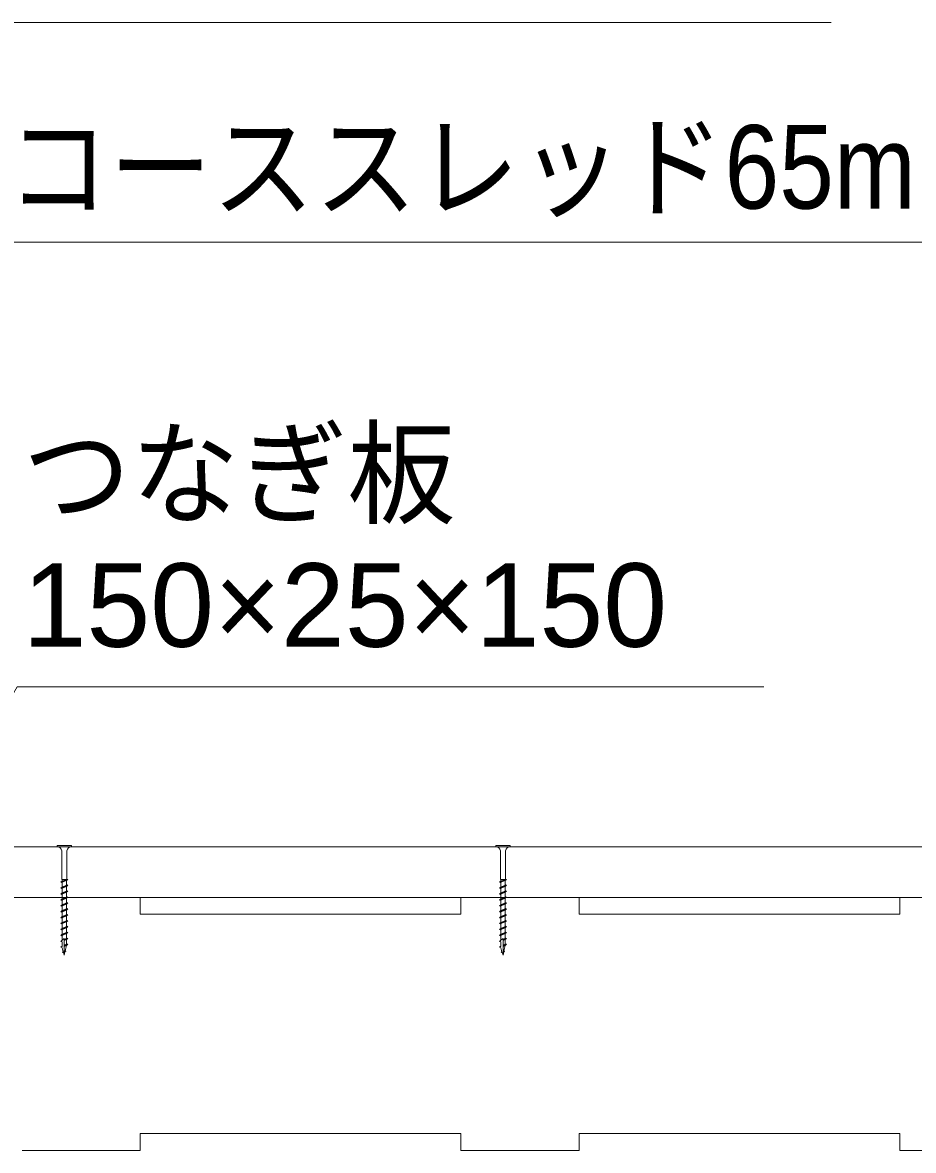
# Model space of a CAD drawing. Units: millimetres at full size, sheet at 1:30; details may follow other scales. Extents: x 300 to 12300, y 300 to 8610.
# Drawn here: x 9165 to 9693, y 4094 to 4763 of the extents above; entities that cross this region are included whole.
import ezdxf
from ezdxf.enums import TextEntityAlignment as Align

# ---------------------------------------------------------------- set-up
doc = ezdxf.new("R2010")
doc.units = ezdxf.units.MM
doc.header["$LTSCALE"] = 30
for name, color, linetype, lineweight in [('コーススレッド', 7, 'Continuous', 13), ('引出線', 7, 'Continuous', 13), ('根太材A', 7, 'Continuous', 18)]:
    doc.layers.add(name, color=color, linetype=linetype, lineweight=lineweight)
doc.layers.add('文字', color=7, linetype='Continuous')
doc.styles.add('ＭＳ Ｐゴシック', font='')
doc.styles.get('ＭＳ Ｐゴシック').set_extended_font_data('MS PGothic')

msp = doc.modelspace()

# ---------------------------------------------------------------- linework, layer by layer
at = {"layer": 'コーススレッド'}
for p, q in [((9193.86, 4274.77), (9185.46, 4274.77)), ((9185.46, 4274.77), (9185.46, 4274.07)), ((9193.86, 4274.07), (9185.46, 4274.07)), ((9193.86, 4274.77), (9193.86, 4274.07)), ((9453.86, 4274.77), (9445.46, 4274.77)), ((9445.46, 4274.77), (9445.46, 4274.07)), ((9453.86, 4274.07), (9445.46, 4274.07)), ((9453.86, 4274.77), (9453.86, 4274.07)), ((9188.16, 4271.77), (9188.16, 4254.77)), ((9191.16, 4271.77), (9191.16, 4254.77)), ((9448.16, 4271.77), (9448.16, 4254.77)), ((9451.16, 4271.77), (9451.16, 4254.77)), ((9191.76, 4254.77), (9187.56, 4253.02)), ((9187.56, 4253.02), (9188.41, 4253.68)), ((9187.56, 4253.02), (9188.41, 4252.67)), ((9191.76, 4254.77), (9188.16, 4254.77)), ((9188.16, 4254.77), (9188.41, 4254.23)), ((9191.16, 4254.77), (9188.41, 4253.68)), ((9188.41, 4254.23), (9188.41, 4253.68)), ((9190.91, 4254.09), (9188.41, 4253.05)), ((9188.41, 4253.05), (9188.41, 4250.21)), ((9191.76, 4254.77), (9190.91, 4254.09)), ((9190.91, 4254.09), (9190.91, 4251.27)), ((9451.76, 4254.77), (9447.56, 4253.02)), ((9447.56, 4253.02), (9448.41, 4253.68)), ((9447.56, 4253.02), (9448.41, 4252.67)), ((9451.76, 4254.77), (9448.16, 4254.77)), ((9448.16, 4254.77), (9448.41, 4254.23)), ((9451.16, 4254.77), (9448.41, 4253.68)), ((9448.41, 4254.23), (9448.41, 4253.68)), ((9450.91, 4254.09), (9448.41, 4253.05)), ((9448.41, 4253.05), (9448.41, 4250.21)), ((9451.76, 4254.77), (9450.91, 4254.09)), ((9450.91, 4254.09), (9450.91, 4251.27)), ((9191.76, 4251.27), (9187.56, 4249.52)), ((9191.76, 4251.27), (9187.56, 4249.52)), ((9187.56, 4249.52), (9188.41, 4250.21)), ((9187.56, 4249.52), (9188.41, 4249.17)), ((9191.76, 4247.77), (9187.56, 4246.02)), ((9187.56, 4246.02), (9188.41, 4246.71)), ((9187.56, 4246.02), (9188.41, 4245.67)), ((9190.91, 4251.27), (9188.41, 4250.21)), ((9190.91, 4250.59), (9188.41, 4249.52)), ((9188.41, 4249.52), (9188.41, 4246.71)), ((9190.91, 4247.77), (9188.41, 4246.71)), ((9190.91, 4247.09), (9188.41, 4246.02)), ((9188.41, 4246.02), (9188.41, 4243.21)), ((9190.91, 4251.62), (9191.76, 4251.27)), ((9191.76, 4251.27), (9190.91, 4250.59)), ((9190.91, 4250.59), (9190.91, 4247.77)), ((9190.91, 4248.12), (9191.76, 4247.77)), ((9191.76, 4247.77), (9190.91, 4247.09)), ((9190.91, 4247.09), (9190.91, 4244.27)), ((9451.76, 4251.27), (9447.56, 4249.52)), ((9451.76, 4251.27), (9447.56, 4249.52)), ((9447.56, 4249.52), (9448.41, 4250.21)), ((9447.56, 4249.52), (9448.41, 4249.17)), ((9451.76, 4247.77), (9447.56, 4246.02)), ((9447.56, 4246.02), (9448.41, 4246.71)), ((9447.56, 4246.02), (9448.41, 4245.67)), ((9450.91, 4251.27), (9448.41, 4250.21)), ((9450.91, 4250.59), (9448.41, 4249.52)), ((9448.41, 4249.52), (9448.41, 4246.71)), ((9450.91, 4247.77), (9448.41, 4246.71)), ((9450.91, 4247.09), (9448.41, 4246.02)), ((9448.41, 4246.02), (9448.41, 4243.21)), ((9450.91, 4251.62), (9451.76, 4251.27)), ((9451.76, 4251.27), (9450.91, 4250.59)), ((9450.91, 4250.59), (9450.91, 4247.77)), ((9450.91, 4248.12), (9451.76, 4247.77)), ((9451.76, 4247.77), (9450.91, 4247.09)), ((9450.91, 4247.09), (9450.91, 4244.27)), ((9191.76, 4244.27), (9187.56, 4242.52)), ((9187.56, 4242.52), (9188.41, 4243.21)), ((9187.56, 4242.52), (9188.41, 4242.17)), ((9191.76, 4240.77), (9187.56, 4239.02)), ((9187.56, 4239.02), (9188.41, 4239.71)), ((9187.56, 4239.02), (9188.41, 4238.67)), ((9190.91, 4244.27), (9188.41, 4243.21)), ((9190.91, 4243.59), (9188.41, 4242.52)), ((9188.41, 4242.52), (9188.41, 4239.71)), ((9190.91, 4240.77), (9188.41, 4239.71)), ((9190.91, 4240.09), (9188.41, 4239.02)), ((9188.41, 4239.02), (9188.41, 4236.21)), ((9190.91, 4244.62), (9191.76, 4244.27)), ((9191.76, 4244.27), (9190.91, 4243.59)), ((9190.91, 4243.59), (9190.91, 4240.77)), ((9190.91, 4241.12), (9191.76, 4240.77)), ((9191.76, 4240.77), (9190.91, 4240.09)), ((9190.91, 4240.09), (9190.91, 4237.27)), ((9451.76, 4244.27), (9447.56, 4242.52)), ((9447.56, 4242.52), (9448.41, 4243.21)), ((9447.56, 4242.52), (9448.41, 4242.17)), ((9451.76, 4240.77), (9447.56, 4239.02)), ((9447.56, 4239.02), (9448.41, 4239.71)), ((9447.56, 4239.02), (9448.41, 4238.67)), ((9450.91, 4244.27), (9448.41, 4243.21)), ((9450.91, 4243.59), (9448.41, 4242.52)), ((9448.41, 4242.52), (9448.41, 4239.71)), ((9450.91, 4240.77), (9448.41, 4239.71)), ((9450.91, 4240.09), (9448.41, 4239.02)), ((9448.41, 4239.02), (9448.41, 4236.21)), ((9450.91, 4244.62), (9451.76, 4244.27)), ((9451.76, 4244.27), (9450.91, 4243.59)), ((9450.91, 4243.59), (9450.91, 4240.77)), ((9450.91, 4241.12), (9451.76, 4240.77)), ((9451.76, 4240.77), (9450.91, 4240.09)), ((9450.91, 4240.09), (9450.91, 4237.27)), ((9191.76, 4237.27), (9187.56, 4235.52)), ((9187.56, 4235.52), (9188.41, 4236.21)), ((9187.56, 4235.52), (9188.41, 4235.17)), ((9191.76, 4233.77), (9187.56, 4232.02)), ((9187.56, 4232.02), (9188.41, 4232.71)), ((9190.91, 4237.27), (9188.41, 4236.21)), ((9190.91, 4236.59), (9188.41, 4235.52)), ((9188.41, 4235.52), (9188.41, 4232.71)), ((9190.91, 4233.77), (9188.41, 4232.71)), ((9190.91, 4233.09), (9188.41, 4232.02)), ((9190.91, 4237.62), (9191.76, 4237.27)), ((9191.76, 4237.27), (9190.91, 4236.59)), ((9190.91, 4236.59), (9190.91, 4233.77)), ((9190.91, 4234.12), (9191.76, 4233.77)), ((9191.76, 4233.77), (9190.91, 4233.09)), ((9190.91, 4233.09), (9190.91, 4230.27)), ((9451.76, 4237.27), (9447.56, 4235.52)), ((9447.56, 4235.52), (9448.41, 4236.21)), ((9447.56, 4235.52), (9448.41, 4235.17)), ((9451.76, 4233.77), (9447.56, 4232.02)), ((9447.56, 4232.02), (9448.41, 4232.71)), ((9450.91, 4237.27), (9448.41, 4236.21)), ((9450.91, 4236.59), (9448.41, 4235.52)), ((9448.41, 4235.52), (9448.41, 4232.71)), ((9450.91, 4233.77), (9448.41, 4232.71)), ((9450.91, 4233.09), (9448.41, 4232.02)), ((9450.91, 4237.62), (9451.76, 4237.27)), ((9451.76, 4237.27), (9450.91, 4236.59)), ((9450.91, 4236.59), (9450.91, 4233.77)), ((9450.91, 4234.12), (9451.76, 4233.77)), ((9451.76, 4233.77), (9450.91, 4233.09)), ((9450.91, 4233.09), (9450.91, 4230.27)), ((9187.56, 4232.02), (9188.41, 4231.67)), ((9191.76, 4230.27), (9187.56, 4228.52)), ((9187.56, 4228.52), (9188.41, 4229.21)), ((9187.56, 4228.52), (9188.41, 4228.17)), ((9191.76, 4226.77), (9187.56, 4225.02)), ((9187.56, 4225.02), (9188.41, 4225.71)), ((9188.41, 4232.02), (9188.41, 4229.21)), ((9190.91, 4230.27), (9188.41, 4229.21)), ((9190.91, 4229.59), (9188.41, 4228.52)), ((9188.41, 4228.52), (9188.41, 4225.71)), ((9190.91, 4226.77), (9188.41, 4225.71)), ((9190.91, 4226.09), (9188.41, 4225.02)), ((9190.91, 4230.62), (9191.76, 4230.27)), ((9191.76, 4230.27), (9190.91, 4229.59)), ((9190.91, 4229.59), (9190.91, 4226.77)), ((9190.91, 4227.12), (9191.76, 4226.77)), ((9191.76, 4226.77), (9190.91, 4226.09)), ((9190.91, 4226.09), (9190.91, 4223.27)), ((9447.56, 4232.02), (9448.41, 4231.67)), ((9451.76, 4230.27), (9447.56, 4228.52)), ((9447.56, 4228.52), (9448.41, 4229.21)), ((9447.56, 4228.52), (9448.41, 4228.17)), ((9451.76, 4226.77), (9447.56, 4225.02)), ((9447.56, 4225.02), (9448.41, 4225.71)), ((9448.41, 4232.02), (9448.41, 4229.21)), ((9450.91, 4230.27), (9448.41, 4229.21)), ((9450.91, 4229.59), (9448.41, 4228.52)), ((9448.41, 4228.52), (9448.41, 4225.71)), ((9450.91, 4226.77), (9448.41, 4225.71)), ((9450.91, 4226.09), (9448.41, 4225.02)), ((9450.91, 4230.62), (9451.76, 4230.27)), ((9451.76, 4230.27), (9450.91, 4229.59)), ((9450.91, 4229.59), (9450.91, 4226.77)), ((9450.91, 4227.12), (9451.76, 4226.77)), ((9451.76, 4226.77), (9450.91, 4226.09)), ((9450.91, 4226.09), (9450.91, 4223.27)), ((9187.56, 4225.02), (9188.41, 4224.67)), ((9191.76, 4223.27), (9187.56, 4221.52)), ((9187.56, 4221.52), (9188.41, 4222.21)), ((9187.56, 4221.52), (9188.41, 4221.17)), ((9188.41, 4225.02), (9188.41, 4222.21)), ((9190.91, 4223.27), (9188.41, 4222.21)), ((9190.91, 4222.59), (9188.41, 4221.52)), ((9188.41, 4221.52), (9188.41, 4218.71)), ((9188.41, 4218.71), (9189.66, 4219.72)), ((9190.91, 4219.77), (9189.66, 4219.24)), ((9191.76, 4219.77), (9189.66, 4218.9)), ((9189.66, 4219.72), (9189.66, 4219.24)), ((9189.66, 4209.77), (9189.66, 4219.24)), ((9190.91, 4219.09), (9189.66, 4218.56)), ((9190.91, 4223.62), (9191.76, 4223.27)), ((9191.76, 4223.27), (9190.91, 4222.59)), ((9190.91, 4222.59), (9190.91, 4219.77)), ((9190.91, 4220.12), (9191.76, 4219.77)), ((9191.76, 4219.77), (9190.91, 4219.09)), ((9190.91, 4219.09), (9190.91, 4216.27)), ((9447.56, 4225.02), (9448.41, 4224.67)), ((9451.76, 4223.27), (9447.56, 4221.52)), ((9447.56, 4221.52), (9448.41, 4222.21)), ((9447.56, 4221.52), (9448.41, 4221.17)), ((9448.41, 4225.02), (9448.41, 4222.21)), ((9450.91, 4223.27), (9448.41, 4222.21)), ((9450.91, 4222.59), (9448.41, 4221.52)), ((9448.41, 4221.52), (9448.41, 4218.71)), ((9448.41, 4218.71), (9449.66, 4219.72)), ((9450.91, 4219.77), (9449.66, 4219.24)), ((9451.76, 4219.77), (9449.66, 4218.9)), ((9449.66, 4219.72), (9449.66, 4219.24)), ((9449.66, 4209.77), (9449.66, 4219.24)), ((9450.91, 4219.09), (9449.66, 4218.56)), ((9450.91, 4223.62), (9451.76, 4223.27)), ((9451.76, 4223.27), (9450.91, 4222.59)), ((9450.91, 4222.59), (9450.91, 4219.77)), ((9450.91, 4220.12), (9451.76, 4219.77)), ((9451.76, 4219.77), (9450.91, 4219.09)), ((9450.91, 4219.09), (9450.91, 4216.27)), ((9187.56, 4218.02), (9188.41, 4218.71)), ((9187.56, 4218.02), (9188.41, 4217.67)), ((9187.56, 4214.52), (9188.41, 4215.21)), ((9187.56, 4214.52), (9188.41, 4214.17)), ((9188.41, 4217.67), (9188.41, 4215.21)), ((9189.02, 4211.9), (9188.41, 4214.17)), ((9190.91, 4216.27), (9189.66, 4215.74)), ((9191.76, 4216.27), (9189.66, 4215.4)), ((9190.91, 4215.59), (9189.66, 4215.06)), ((9190.19, 4212.38), (9189.66, 4212.16)), ((9190.53, 4212.27), (9189.66, 4211.89)), ((9190.56, 4212.27), (9190.09, 4211.84)), ((9190.19, 4212.38), (9190.91, 4215.59)), ((9190.61, 4212.27), (9190.3, 4212.69)), ((9190.91, 4216.62), (9191.76, 4216.27)), ((9191.76, 4216.27), (9190.91, 4215.59)), ((9447.56, 4218.02), (9448.41, 4218.71)), ((9447.56, 4218.02), (9448.41, 4217.67)), ((9447.56, 4214.52), (9448.41, 4215.21)), ((9447.56, 4214.52), (9448.41, 4214.17)), ((9448.41, 4217.67), (9448.41, 4215.21)), ((9449.02, 4211.9), (9448.41, 4214.17)), ((9450.91, 4216.27), (9449.66, 4215.74)), ((9451.76, 4216.27), (9449.66, 4215.4)), ((9450.91, 4215.59), (9449.66, 4215.06)), ((9450.19, 4212.38), (9449.66, 4212.16)), ((9450.53, 4212.27), (9449.66, 4211.89)), ((9450.56, 4212.27), (9450.09, 4211.84)), ((9450.19, 4212.38), (9450.91, 4215.59)), ((9450.61, 4212.27), (9450.3, 4212.69)), ((9450.91, 4216.62), (9451.76, 4216.27)), ((9451.76, 4216.27), (9450.91, 4215.59)), ((9188.62, 4211.47), (9189.03, 4211.91)), ((9188.67, 4211.47), (9189.14, 4211.47)), ((9189.66, 4209.77), (9189.17, 4211.48)), ((9190.07, 4211.86), (9189.66, 4211.69)), ((9189.66, 4209.77), (9190.1, 4211.85)), ((9448.62, 4211.47), (9449.03, 4211.91)), ((9448.67, 4211.47), (9449.14, 4211.47)), ((9449.66, 4209.77), (9449.17, 4211.48)), ((9450.07, 4211.86), (9449.66, 4211.69)), ((9449.66, 4209.77), (9450.1, 4211.85))]:
    msp.add_line(p, q, dxfattribs=at)
for centre, radius, start, end in [((9185.28, 4271.13), 2.95, 12.61279, 86.53506), ((9194.1, 4271.05), 3.03, 94.54958, 166.30258), ((9445.28, 4271.13), 2.95, 12.61279, 86.53506), ((9454.1, 4271.05), 3.03, 94.54958, 166.30258)]:
    msp.add_arc(centre, radius, start, end, dxfattribs=at)
at = {"layer": '引出線'}
for points in [[(8324.31, 4255.11), (8617.35, 4762.67), (9636.03, 4762.67), (9644.03, 4762.67)], [(8938.41, 4261.77), (9152.41, 4632.44), (9742.96, 4632.44), (9758.15, 4632.44)], [(9009.36, 4104.84), (9161.81, 4368.9), (9589.08, 4368.9), (9604.26, 4368.9)]]:
    msp.add_lwpolyline(points, dxfattribs=at)
at = {"layer": '根太材A'}
for p, q in [((9959.66, 4274.07), (7959.66, 4274.07)), ((9959.66, 4244.07), (7959.66, 4244.07)), ((9234.66, 4244.07), (9234.66, 4234.07)), ((9424.66, 4244.07), (9424.66, 4234.07)), ((9494.66, 4244.07), (9494.66, 4234.07)), ((9684.66, 4244.07), (9684.66, 4234.07)), ((9424.66, 4234.07), (9234.66, 4234.07)), ((9684.66, 4234.07), (9494.66, 4234.07)), ((9234.66, 4104.07), (9424.66, 4104.07)), ((9234.66, 4104.07), (9234.66, 4094.07)), ((9424.66, 4104.07), (9424.66, 4094.07)), ((9494.66, 4104.07), (9684.66, 4104.07)), ((9494.66, 4104.07), (9494.66, 4094.07)), ((9684.66, 4104.07), (9684.66, 4094.07)), ((9164.66, 4094.07), (9234.66, 4094.07)), ((9424.66, 4094.07), (9494.66, 4094.07)), ((9684.66, 4094.07), (9754.66, 4094.07))]:
    msp.add_line(p, q, dxfattribs=at)

# ---------------------------------------------------------------- texts
at = {"layer": '文字', "style": 'ＭＳ Ｐゴシック'}
for s, width, p in [('コーススレッド65mm', 0.9, (9155.6, 4637.55)), ('つなぎ板\u3000', 0.95, (9165, 4455.84)), ('150×25×150', 1.05, (9165, 4377.79))]:
    msp.add_text(s, height=49.49, dxfattribs=dict(at, width=width)).set_placement(p, align=Align.BOTTOM_LEFT)

doc.saveas('drawing.dxf')
